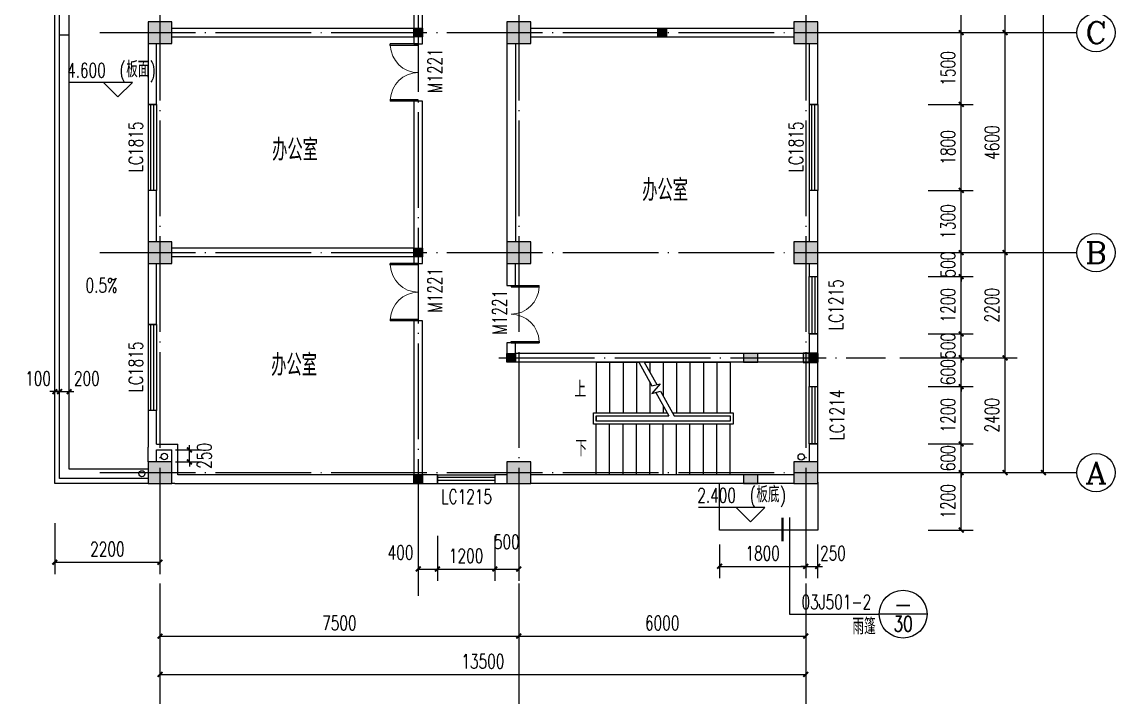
# Model space of a CAD drawing. Header units: millimetres. Extents: x 172649 to 472543, y 238332 to 449264.
# Drawn here: x 245625 to 268482, y 293579 to 307698 of the extents above; entities that cross this region are included whole.
import ezdxf
from ezdxf.enums import TextEntityAlignment as Align

# ---------------------------------------------------------------- set-up
doc = ezdxf.new("R2010")
doc.units = ezdxf.units.MM
doc.header["$LTSCALE"] = 1000
doc.linetypes.add('CENTER', pattern=[2, 1.25, -0.25, 0.25, -0.25])
doc.linetypes.add('DOTE', pattern=[2.42, 2, -0.2, 0.02, -0.2])
for name, color, linetype in [('01', 7, 'Continuous'), ('AXIS', 3, 'Continuous'), ('AXIS_TEXT', 7, 'Continuous'), ('COLUMN', 7, 'Continuous'), ('DIM_ELEV', 3, 'Continuous'), ('DIM_IDEN', 3, 'Continuous'), ('DIM_SYMB', 3, 'Continuous'), ('DOTE', 1, 'CENTER'), ('PUB_DIM', 3, 'Continuous'), ('PUB_HATCH', 8, 'Continuous'), ('PUB_TEXT', 7, 'Continuous'), ('STAIR', 2, 'Continuous'), ('WALL', 255, 'Continuous'), ('WINDOW', 2, 'Continuous'), ('WINDOW_TEXT', 7, 'Continuous'), ('填充', 8, 'Continuous'), ('柱边线', 6, 'Continuous')]:
    doc.layers.add(name, color=color, linetype=linetype)
doc.styles.add('_TCH_AXIS', font='COMPLEX', dxfattribs={"bigfont": 'GBCBIG'})
doc.styles.add('_TCH_DIM', font='SIMPLEX', dxfattribs={"bigfont": 'GBCBIG'})
doc.styles.add('_TCH_DIM_T3', font='SIMPLEX', dxfattribs={"width": 0.705882, "bigfont": 'GBCBIG'})
doc.styles.add('_TCH_LABEL', font='COMPLEX', dxfattribs={"bigfont": 'GBCBIG'})
doc.styles.add('_TCH_WINDOW', font='SIMPLEX', dxfattribs={"height": 3.5, "bigfont": 'GBCBIG'})
doc.styles.add('HZ', font='geditxt.shx', dxfattribs={"width": 0.75, "bigfont": 'hzfs_1.shx'})
doc.dimstyles.new('_TCH_ARCH&&100', dxfattribs={"dimtxt": 297.5, "dimasz": 100, "dimexe": 250, "dimexo": 300, "dimgap": 126.25, "dimtad": 1, "dimdec": 0, "dimzin": 0, "dimdsep": 46, "dimtxsty": '_TCH_DIM_T3', "dimblk": 'ARCHTICK', "dimcen": 0.09, "dimclrt": 7, "dimazin": 2, "dimtfac": 1, "dimtdec": 0, "dimtix": 1, "dimtmove": 2, "dimatfit": 3, "dimfxl": 1, "dimtolj": 1, "dimtzin": 0, "dimarcsym": 0})

# ---------------------------------------------------------------- blocks, each defined once
blk = doc.blocks.new('_ArchTick')
at = {"color": 0, "linetype": 'ByBlock', "const_width": 0.4}
blk.add_lwpolyline([(-0.5, -0.5), (0.5, 0.5)], dxfattribs=at)
blk = doc.blocks.new('*D74')
at = {"layer": 'DEFPOINTS', "color": 0}
for p in [(246613, 299967), (246413, 299660), (246613, 299660)]:
    blk.add_point(p, dxfattribs=at)
at = {"layer": 'PUB_DIM', "color": 0, "lineweight": -2}
for p, q in [((246413, 299960), (246413, 300217)), ((246613, 299960), (246613, 300217)), ((246413, 299967), (246313, 299967)), ((246413, 299967), (246613, 299967)), ((246613, 299967), (246713, 299967))]:
    blk.add_line(p, q, dxfattribs=at)
at = {"layer": 'PUB_DIM', "color": 0, "lineweight": -2, "xscale": 100, "yscale": 100, "zscale": 100}
blk.add_blockref('_ArchTick', (246413, 299967), dxfattribs=at)
at = {"layer": 'PUB_DIM', "color": 0, "lineweight": -2, "xscale": 100, "yscale": 100, "zscale": 100, "rotation": 180}
blk.add_blockref('_ArchTick', (246613, 299967), dxfattribs=at)
at = {"layer": 'PUB_DIM', "color": 7, "insert": (246983, 300242), "char_height": 297.5, "attachment_point": 5, "style": '_TCH_DIM_T3'}
blk.add_mtext('\\A1;200', dxfattribs=at)
blk = doc.blocks.new('*D75')
at = {"layer": 'DEFPOINTS', "color": 0}
for p in [(246413, 299967), (246313, 299660), (246413, 299660)]:
    blk.add_point(p, dxfattribs=at)
at = {"layer": 'PUB_DIM', "color": 0, "lineweight": -2}
for p, q in [((246313, 299960), (246313, 300217)), ((246413, 299960), (246413, 300217)), ((246313, 299967), (246213, 299967)), ((246313, 299967), (246413, 299967)), ((246413, 299967), (246513, 299967))]:
    blk.add_line(p, q, dxfattribs=at)
at = {"layer": 'PUB_DIM', "color": 0, "lineweight": -2, "xscale": 100, "yscale": 100, "zscale": 100}
blk.add_blockref('_ArchTick', (246313, 299967), dxfattribs=at)
at = {"layer": 'PUB_DIM', "color": 0, "lineweight": -2, "xscale": 100, "yscale": 100, "zscale": 100, "rotation": 180}
blk.add_blockref('_ArchTick', (246413, 299967), dxfattribs=at)
at = {"layer": 'PUB_DIM', "color": 7, "insert": (245963, 300242), "char_height": 297.5, "attachment_point": 5, "style": '_TCH_DIM_T3'}
blk.add_mtext('\\A1;100', dxfattribs=at)
blk = doc.blocks.new('*D103')
at = {"layer": 'DEFPOINTS', "color": 0}
for p in [(248537, 298747), (249129, 298747), (248537, 298498)]:
    blk.add_point(p, dxfattribs=at)
at = {"layer": 'PUB_DIM', "color": 0, "lineweight": -2}
for p, q in [((248837, 298747), (249379, 298747)), ((249129, 298747), (249129, 298847)), ((249129, 298498), (249129, 298747)), ((248837, 298498), (249379, 298498)), ((249129, 298498), (249129, 298398))]:
    blk.add_line(p, q, dxfattribs=at)
at = {"layer": 'PUB_DIM', "color": 0, "lineweight": -2, "xscale": 100, "yscale": 100, "zscale": 100}
for p, rotation in [((249129, 298747), 270), ((249129, 298498), 90)]:
    blk.add_blockref('_ArchTick', p, dxfattribs=dict(at, rotation=rotation))
at = {"layer": 'PUB_DIM', "color": 7, "insert": (249441, 298623), "char_height": 297.5, "attachment_point": 5, "rotation": 90, "style": '_TCH_DIM_T3'}
blk.add_mtext('\\A1;250', dxfattribs=at)
blk = doc.blocks.new('*D326')
at = {"layer": 'DEFPOINTS', "color": 0}
for p in [(246313, 297514), (248513, 297514), (248513, 296399)]:
    blk.add_point(p, dxfattribs=at)
at = {"layer": 'PUB_DIM', "color": 0, "lineweight": -2}
for p, q in [((246313, 297214), (246313, 296149)), ((248513, 297214), (248513, 296149)), ((246313, 296399), (248513, 296399))]:
    blk.add_line(p, q, dxfattribs=at)
at = {"layer": 'PUB_DIM', "color": 0, "lineweight": -2, "xscale": 100, "yscale": 100, "zscale": 100, "rotation": 180}
blk.add_blockref('_ArchTick', (246313, 296399), dxfattribs=at)
at = {"layer": 'PUB_DIM', "color": 0, "lineweight": -2, "xscale": 100, "yscale": 100, "zscale": 100}
blk.add_blockref('_ArchTick', (248513, 296399), dxfattribs=at)
at = {"layer": 'PUB_DIM', "color": 7, "insert": (247413, 296674), "char_height": 297.5, "attachment_point": 5, "style": '_TCH_DIM_T3'}
blk.add_mtext('\\A1;2200', dxfattribs=at)
blk = doc.blocks.new('*D463')
at = {"layer": 'DEFPOINTS', "color": 0}
for p in [(260213, 297073), (262013, 297073), (262013, 296313)]:
    blk.add_point(p, dxfattribs=at)
at = {"layer": 'PUB_DIM', "color": 0, "lineweight": -2}
for p, q in [((260213, 296773), (260213, 296063)), ((262013, 296773), (262013, 296063)), ((260213, 296313), (262013, 296313))]:
    blk.add_line(p, q, dxfattribs=at)
at = {"layer": 'PUB_DIM', "color": 0, "lineweight": -2, "xscale": 100, "yscale": 100, "zscale": 100, "rotation": 180}
blk.add_blockref('_ArchTick', (260213, 296313), dxfattribs=at)
at = {"layer": 'PUB_DIM', "color": 0, "lineweight": -2, "xscale": 100, "yscale": 100, "zscale": 100}
blk.add_blockref('_ArchTick', (262013, 296313), dxfattribs=at)
at = {"layer": 'PUB_DIM', "color": 7, "insert": (261113, 296588), "char_height": 297.5, "attachment_point": 5, "style": '_TCH_DIM_T3'}
blk.add_mtext('\\A1;1800', dxfattribs=at)
blk = doc.blocks.new('*D464')
at = {"layer": 'DEFPOINTS', "color": 0}
for p in [(262013, 297073), (262263, 297073), (262263, 296313)]:
    blk.add_point(p, dxfattribs=at)
at = {"layer": 'PUB_DIM', "color": 0, "lineweight": -2}
for p, q in [((262013, 296773), (262013, 296063)), ((262263, 296773), (262263, 296063)), ((262013, 296313), (261913, 296313)), ((262013, 296313), (262263, 296313)), ((262263, 296313), (262363, 296313))]:
    blk.add_line(p, q, dxfattribs=at)
at = {"layer": 'PUB_DIM', "color": 0, "lineweight": -2, "xscale": 100, "yscale": 100, "zscale": 100}
blk.add_blockref('_ArchTick', (262013, 296313), dxfattribs=at)
at = {"layer": 'PUB_DIM', "color": 0, "lineweight": -2, "xscale": 100, "yscale": 100, "zscale": 100, "rotation": 180}
blk.add_blockref('_ArchTick', (262263, 296313), dxfattribs=at)
at = {"layer": 'PUB_DIM', "color": 7, "insert": (262583, 296588), "char_height": 297.5, "attachment_point": 5, "style": '_TCH_DIM_T3'}
blk.add_mtext('\\A1;250', dxfattribs=at)
blk = doc.blocks.new('*D465')
at = {"layer": 'DEFPOINTS', "color": 0}
for p in [(255513, 297255), (256013, 297255), (256013, 296258)]:
    blk.add_point(p, dxfattribs=at)
at = {"layer": 'PUB_DIM', "color": 0, "lineweight": -2}
for p, q in [((255513, 296955), (255513, 296008)), ((256013, 296955), (256013, 296008)), ((255513, 296258), (256013, 296258))]:
    blk.add_line(p, q, dxfattribs=at)
at = {"layer": 'PUB_DIM', "color": 0, "lineweight": -2, "xscale": 100, "yscale": 100, "zscale": 100, "rotation": 180}
blk.add_blockref('_ArchTick', (255513, 296258), dxfattribs=at)
at = {"layer": 'PUB_DIM', "color": 0, "lineweight": -2, "xscale": 100, "yscale": 100, "zscale": 100}
blk.add_blockref('_ArchTick', (256013, 296258), dxfattribs=at)
at = {"layer": 'PUB_DIM', "color": 7, "insert": (255763, 296826), "char_height": 297.5, "attachment_point": 5, "style": '_TCH_DIM_T3'}
blk.add_mtext('\\A1;500', dxfattribs=at)
blk = doc.blocks.new('*D466')
at = {"layer": 'DEFPOINTS', "color": 0}
for p in [(254313, 297255), (255513, 297255), (255513, 296258)]:
    blk.add_point(p, dxfattribs=at)
at = {"layer": 'PUB_DIM', "color": 0, "lineweight": -2}
for p, q in [((254313, 296955), (254313, 296008)), ((255513, 296955), (255513, 296008)), ((254313, 296258), (255513, 296258))]:
    blk.add_line(p, q, dxfattribs=at)
at = {"layer": 'PUB_DIM', "color": 0, "lineweight": -2, "xscale": 100, "yscale": 100, "zscale": 100, "rotation": 180}
blk.add_blockref('_ArchTick', (254313, 296258), dxfattribs=at)
at = {"layer": 'PUB_DIM', "color": 0, "lineweight": -2, "xscale": 100, "yscale": 100, "zscale": 100}
blk.add_blockref('_ArchTick', (255513, 296258), dxfattribs=at)
at = {"layer": 'PUB_DIM', "color": 7, "insert": (254913, 296533), "char_height": 297.5, "attachment_point": 5, "style": '_TCH_DIM_T3'}
blk.add_mtext('\\A1;1200', dxfattribs=at)
blk = doc.blocks.new('*D467')
at = {"layer": 'DEFPOINTS', "color": 0}
for p in [(253913, 297255), (254313, 297255), (254313, 296258)]:
    blk.add_point(p, dxfattribs=at)
at = {"layer": 'PUB_DIM', "color": 0, "lineweight": -2}
for p, q in [((253913, 296955), (253913, 296008)), ((254313, 296955), (254313, 296008)), ((253913, 296258), (254313, 296258))]:
    blk.add_line(p, q, dxfattribs=at)
at = {"layer": 'PUB_DIM', "color": 0, "lineweight": -2, "xscale": 100, "yscale": 100, "zscale": 100, "rotation": 180}
blk.add_blockref('_ArchTick', (253913, 296258), dxfattribs=at)
at = {"layer": 'PUB_DIM', "color": 0, "lineweight": -2, "xscale": 100, "yscale": 100, "zscale": 100}
blk.add_blockref('_ArchTick', (254313, 296258), dxfattribs=at)
at = {"layer": 'PUB_DIM', "color": 7, "insert": (253543, 296603), "char_height": 297.5, "attachment_point": 5, "style": '_TCH_DIM_T3'}
blk.add_mtext('\\A1;400', dxfattribs=at)
blk = doc.blocks.new('*D484')
at = {"layer": 'DEFPOINTS', "color": 0}
for p in [(264270, 308973), (265264, 308973), (264270, 307473)]:
    blk.add_point(p, dxfattribs=at)
at = {"layer": 'PUB_DIM', "color": 0, "lineweight": -2}
for p, q in [((264570, 308973), (265514, 308973)), ((265264, 307473), (265264, 308973)), ((264570, 307473), (265514, 307473))]:
    blk.add_line(p, q, dxfattribs=at)
at = {"layer": 'PUB_DIM', "color": 0, "lineweight": -2, "xscale": 100, "yscale": 100, "zscale": 100}
for p, rotation in [((265264, 308973), 90), ((265264, 307473), 270)]:
    blk.add_blockref('_ArchTick', p, dxfattribs=dict(at, rotation=rotation))
at = {"layer": 'PUB_DIM', "color": 7, "insert": (264989, 308223), "char_height": 297.5, "attachment_point": 5, "rotation": 90, "style": '_TCH_DIM_T3'}
blk.add_mtext('\\A1;1500', dxfattribs=at)
blk = doc.blocks.new('*D485')
at = {"layer": 'DEFPOINTS', "color": 0}
for p in [(264270, 307473), (265264, 307473), (264270, 305973)]:
    blk.add_point(p, dxfattribs=at)
at = {"layer": 'PUB_DIM', "color": 0, "lineweight": -2}
for p, q in [((264570, 307473), (265514, 307473)), ((265264, 305973), (265264, 307473)), ((264570, 305973), (265514, 305973))]:
    blk.add_line(p, q, dxfattribs=at)
at = {"layer": 'PUB_DIM', "color": 0, "lineweight": -2, "xscale": 100, "yscale": 100, "zscale": 100}
for p, rotation in [((265264, 307473), 90), ((265264, 305973), 270)]:
    blk.add_blockref('_ArchTick', p, dxfattribs=dict(at, rotation=rotation))
at = {"layer": 'PUB_DIM', "color": 7, "insert": (264989, 306723), "char_height": 297.5, "attachment_point": 5, "rotation": 90, "style": '_TCH_DIM_T3'}
blk.add_mtext('\\A1;1500', dxfattribs=at)
blk = doc.blocks.new('*D486')
at = {"layer": 'DEFPOINTS', "color": 0}
for p in [(264270, 305973), (265264, 305973), (264270, 304173)]:
    blk.add_point(p, dxfattribs=at)
at = {"layer": 'PUB_DIM', "color": 0, "lineweight": -2}
for p, q in [((264570, 305973), (265514, 305973)), ((265264, 304173), (265264, 305973)), ((264570, 304173), (265514, 304173))]:
    blk.add_line(p, q, dxfattribs=at)
at = {"layer": 'PUB_DIM', "color": 0, "lineweight": -2, "xscale": 100, "yscale": 100, "zscale": 100}
for p, rotation in [((265264, 305973), 90), ((265264, 304173), 270)]:
    blk.add_blockref('_ArchTick', p, dxfattribs=dict(at, rotation=rotation))
at = {"layer": 'PUB_DIM', "color": 7, "insert": (264989, 305073), "char_height": 297.5, "attachment_point": 5, "rotation": 90, "style": '_TCH_DIM_T3'}
blk.add_mtext('\\A1;1800', dxfattribs=at)
blk = doc.blocks.new('*D487')
at = {"layer": 'DEFPOINTS', "color": 0}
for p in [(264270, 304173), (265264, 304173), (264270, 302873)]:
    blk.add_point(p, dxfattribs=at)
at = {"layer": 'PUB_DIM', "color": 0, "lineweight": -2}
for p, q in [((264570, 304173), (265514, 304173)), ((265264, 302873), (265264, 304173)), ((264570, 302873), (265514, 302873))]:
    blk.add_line(p, q, dxfattribs=at)
at = {"layer": 'PUB_DIM', "color": 0, "lineweight": -2, "xscale": 100, "yscale": 100, "zscale": 100}
for p, rotation in [((265264, 304173), 90), ((265264, 302873), 270)]:
    blk.add_blockref('_ArchTick', p, dxfattribs=dict(at, rotation=rotation))
at = {"layer": 'PUB_DIM', "color": 7, "insert": (264989, 303523), "char_height": 297.5, "attachment_point": 5, "rotation": 90, "style": '_TCH_DIM_T3'}
blk.add_mtext('\\A1;1300', dxfattribs=at)
blk = doc.blocks.new('*D488')
at = {"layer": 'DEFPOINTS', "color": 0}
for p in [(264270, 302873), (265264, 302873), (264270, 302372)]:
    blk.add_point(p, dxfattribs=at)
at = {"layer": 'PUB_DIM', "color": 0, "lineweight": -2}
for p, q in [((264570, 302873), (265514, 302873)), ((265264, 302873), (265264, 302973)), ((265264, 302372), (265264, 302873)), ((264570, 302372), (265514, 302372)), ((265264, 302372), (265264, 302272))]:
    blk.add_line(p, q, dxfattribs=at)
at = {"layer": 'PUB_DIM', "color": 0, "lineweight": -2, "xscale": 100, "yscale": 100, "zscale": 100}
for p, rotation in [((265264, 302873), 270), ((265264, 302372), 90)]:
    blk.add_blockref('_ArchTick', p, dxfattribs=dict(at, rotation=rotation))
at = {"layer": 'PUB_DIM', "color": 7, "insert": (264989, 302623), "char_height": 297.5, "attachment_point": 5, "rotation": 90, "style": '_TCH_DIM_T3'}
blk.add_mtext('\\A1;500', dxfattribs=at)
blk = doc.blocks.new('*D489')
at = {"layer": 'DEFPOINTS', "color": 0}
for p in [(264270, 302372), (265264, 302372), (264270, 301172)]:
    blk.add_point(p, dxfattribs=at)
at = {"layer": 'PUB_DIM', "color": 0, "lineweight": -2}
for p, q in [((264570, 302372), (265514, 302372)), ((265264, 301172), (265264, 302372)), ((264570, 301172), (265514, 301172))]:
    blk.add_line(p, q, dxfattribs=at)
at = {"layer": 'PUB_DIM', "color": 0, "lineweight": -2, "xscale": 100, "yscale": 100, "zscale": 100}
for p, rotation in [((265264, 302372), 90), ((265264, 301172), 270)]:
    blk.add_blockref('_ArchTick', p, dxfattribs=dict(at, rotation=rotation))
at = {"layer": 'PUB_DIM', "color": 7, "insert": (264989, 301772), "char_height": 297.5, "attachment_point": 5, "rotation": 90, "style": '_TCH_DIM_T3'}
blk.add_mtext('\\A1;1200', dxfattribs=at)
blk = doc.blocks.new('*D490')
at = {"layer": 'DEFPOINTS', "color": 0}
for p in [(264270, 301172), (265264, 301172), (264270, 300673)]:
    blk.add_point(p, dxfattribs=at)
at = {"layer": 'PUB_DIM', "color": 0, "lineweight": -2}
for p, q in [((265264, 301172), (265264, 301272)), ((264570, 301172), (265514, 301172)), ((265264, 300673), (265264, 301172)), ((264570, 300673), (265514, 300673)), ((265264, 300673), (265264, 300573))]:
    blk.add_line(p, q, dxfattribs=at)
at = {"layer": 'PUB_DIM', "color": 0, "lineweight": -2, "xscale": 100, "yscale": 100, "zscale": 100}
for p, rotation in [((265264, 301172), 270), ((265264, 300673), 90)]:
    blk.add_blockref('_ArchTick', p, dxfattribs=dict(at, rotation=rotation))
at = {"layer": 'PUB_DIM', "color": 7, "insert": (264989, 300923), "char_height": 297.5, "attachment_point": 5, "rotation": 90, "style": '_TCH_DIM_T3'}
blk.add_mtext('\\A1;500', dxfattribs=at)
blk = doc.blocks.new('*D491')
at = {"layer": 'DEFPOINTS', "color": 0}
for p in [(264270, 300673), (265264, 300673), (264270, 300072)]:
    blk.add_point(p, dxfattribs=at)
at = {"layer": 'PUB_DIM', "color": 0, "lineweight": -2}
for p, q in [((264570, 300673), (265514, 300673)), ((265264, 300673), (265264, 300773)), ((265264, 300072), (265264, 300673)), ((264570, 300072), (265514, 300072)), ((265264, 300072), (265264, 299972))]:
    blk.add_line(p, q, dxfattribs=at)
at = {"layer": 'PUB_DIM', "color": 0, "lineweight": -2, "xscale": 100, "yscale": 100, "zscale": 100}
for p, rotation in [((265264, 300673), 270), ((265264, 300072), 90)]:
    blk.add_blockref('_ArchTick', p, dxfattribs=dict(at, rotation=rotation))
at = {"layer": 'PUB_DIM', "color": 7, "insert": (264989, 300373), "char_height": 297.5, "attachment_point": 5, "rotation": 90, "style": '_TCH_DIM_T3'}
blk.add_mtext('\\A1;600', dxfattribs=at)
blk = doc.blocks.new('*D492')
at = {"layer": 'DEFPOINTS', "color": 0}
for p in [(264270, 300072), (265264, 300072), (264270, 298872)]:
    blk.add_point(p, dxfattribs=at)
at = {"layer": 'PUB_DIM', "color": 0, "lineweight": -2}
for p, q in [((264570, 300072), (265514, 300072)), ((265264, 298872), (265264, 300072)), ((264570, 298872), (265514, 298872))]:
    blk.add_line(p, q, dxfattribs=at)
at = {"layer": 'PUB_DIM', "color": 0, "lineweight": -2, "xscale": 100, "yscale": 100, "zscale": 100}
for p, rotation in [((265264, 300072), 90), ((265264, 298872), 270)]:
    blk.add_blockref('_ArchTick', p, dxfattribs=dict(at, rotation=rotation))
at = {"layer": 'PUB_DIM', "color": 7, "insert": (264989, 299472), "char_height": 297.5, "attachment_point": 5, "rotation": 90, "style": '_TCH_DIM_T3'}
blk.add_mtext('\\A1;1200', dxfattribs=at)
blk = doc.blocks.new('*D493')
at = {"layer": 'DEFPOINTS', "color": 0}
for p in [(264270, 298872), (265264, 298872), (264270, 298273)]:
    blk.add_point(p, dxfattribs=at)
at = {"layer": 'PUB_DIM', "color": 0, "lineweight": -2}
for p, q in [((265264, 298872), (265264, 298972)), ((264570, 298872), (265514, 298872)), ((265264, 298273), (265264, 298872)), ((264570, 298273), (265514, 298273)), ((265264, 298273), (265264, 298173))]:
    blk.add_line(p, q, dxfattribs=at)
at = {"layer": 'PUB_DIM', "color": 0, "lineweight": -2, "xscale": 100, "yscale": 100, "zscale": 100}
for p, rotation in [((265264, 298872), 270), ((265264, 298273), 90)]:
    blk.add_blockref('_ArchTick', p, dxfattribs=dict(at, rotation=rotation))
at = {"layer": 'PUB_DIM', "color": 7, "insert": (264989, 298573), "char_height": 297.5, "attachment_point": 5, "rotation": 90, "style": '_TCH_DIM_T3'}
blk.add_mtext('\\A1;600', dxfattribs=at)
blk = doc.blocks.new('*D494')
at = {"layer": 'DEFPOINTS', "color": 0}
for p in [(264270, 298273), (265264, 298273), (264270, 297073)]:
    blk.add_point(p, dxfattribs=at)
at = {"layer": 'PUB_DIM', "color": 0, "lineweight": -2}
for p, q in [((264570, 298273), (265514, 298273)), ((265264, 297073), (265264, 298273)), ((264570, 297073), (265514, 297073))]:
    blk.add_line(p, q, dxfattribs=at)
at = {"layer": 'PUB_DIM', "color": 0, "lineweight": -2, "xscale": 100, "yscale": 100, "zscale": 100}
for p, rotation in [((265264, 298273), 90), ((265264, 297073), 270)]:
    blk.add_blockref('_ArchTick', p, dxfattribs=dict(at, rotation=rotation))
at = {"layer": 'PUB_DIM', "color": 7, "insert": (264989, 297673), "char_height": 297.5, "attachment_point": 5, "rotation": 90, "style": '_TCH_DIM_T3'}
blk.add_mtext('\\A1;1200', dxfattribs=at)
blk = doc.blocks.new('*D505')
at = {"layer": 'AXIS', "color": 0, "lineweight": -2}
for p, q in [((263982, 312073), (266432, 312073)), ((266182, 307473), (266182, 312073)), ((263982, 307473), (266432, 307473))]:
    blk.add_line(p, q, dxfattribs=at)
at = {"layer": 'DEFPOINTS', "color": 0}
for p in [(263682, 312073), (266182, 312073), (263682, 307473)]:
    blk.add_point(p, dxfattribs=at)
at = {"layer": 'AXIS', "color": 0, "lineweight": -2, "xscale": 100, "yscale": 100, "zscale": 100}
for p, rotation in [((266182, 312073), 90), ((266182, 307473), 270)]:
    blk.add_blockref('_ArchTick', p, dxfattribs=dict(at, rotation=rotation))
at = {"layer": 'AXIS', "color": 7, "insert": (265907, 309773), "char_height": 297.5, "attachment_point": 5, "rotation": 90, "style": '_TCH_DIM_T3'}
blk.add_mtext('\\A1;4600', dxfattribs=at)
blk = doc.blocks.new('*D506')
at = {"layer": 'AXIS', "color": 0, "lineweight": -2}
for p, q in [((263982, 307473), (266432, 307473)), ((266182, 302873), (266182, 307473)), ((263982, 302873), (266432, 302873))]:
    blk.add_line(p, q, dxfattribs=at)
at = {"layer": 'DEFPOINTS', "color": 0}
for p in [(263682, 307473), (266182, 307473), (263682, 302873)]:
    blk.add_point(p, dxfattribs=at)
at = {"layer": 'AXIS', "color": 0, "lineweight": -2, "xscale": 100, "yscale": 100, "zscale": 100}
for p, rotation in [((266182, 307473), 90), ((266182, 302873), 270)]:
    blk.add_blockref('_ArchTick', p, dxfattribs=dict(at, rotation=rotation))
at = {"layer": 'AXIS', "color": 7, "insert": (265907, 305173), "char_height": 297.5, "attachment_point": 5, "rotation": 90, "style": '_TCH_DIM_T3'}
blk.add_mtext('\\A1;4600', dxfattribs=at)
blk = doc.blocks.new('*D507')
at = {"layer": 'AXIS', "color": 0, "lineweight": -2}
for p, q in [((263982, 302873), (266432, 302873)), ((266182, 300673), (266182, 302873)), ((263982, 300673), (266432, 300673))]:
    blk.add_line(p, q, dxfattribs=at)
at = {"layer": 'DEFPOINTS', "color": 0}
for p in [(263682, 302873), (266182, 302873), (263682, 300673)]:
    blk.add_point(p, dxfattribs=at)
at = {"layer": 'AXIS', "color": 0, "lineweight": -2, "xscale": 100, "yscale": 100, "zscale": 100}
for p, rotation in [((266182, 302873), 90), ((266182, 300673), 270)]:
    blk.add_blockref('_ArchTick', p, dxfattribs=dict(at, rotation=rotation))
at = {"layer": 'AXIS', "color": 7, "insert": (265907, 301773), "char_height": 297.5, "attachment_point": 5, "rotation": 90, "style": '_TCH_DIM_T3'}
blk.add_mtext('\\A1;2200', dxfattribs=at)
blk = doc.blocks.new('*D508')
at = {"layer": 'AXIS', "color": 0, "lineweight": -2}
for p, q in [((263982, 300673), (266432, 300673)), ((266182, 298273), (266182, 300673)), ((263982, 298273), (266432, 298273))]:
    blk.add_line(p, q, dxfattribs=at)
at = {"layer": 'DEFPOINTS', "color": 0}
for p in [(263682, 300673), (266182, 300673), (263682, 298273)]:
    blk.add_point(p, dxfattribs=at)
at = {"layer": 'AXIS', "color": 0, "lineweight": -2, "xscale": 100, "yscale": 100, "zscale": 100}
for p, rotation in [((266182, 300673), 90), ((266182, 298273), 270)]:
    blk.add_blockref('_ArchTick', p, dxfattribs=dict(at, rotation=rotation))
at = {"layer": 'AXIS', "color": 7, "insert": (265907, 299473), "char_height": 297.5, "attachment_point": 5, "rotation": 90, "style": '_TCH_DIM_T3'}
blk.add_mtext('\\A1;2400', dxfattribs=at)
blk = doc.blocks.new('*D509')
at = {"layer": 'AXIS', "color": 0, "lineweight": -2}
for p, q in [((263982, 328273), (267232, 328273)), ((266982, 298273), (266982, 328273)), ((263982, 298273), (267232, 298273))]:
    blk.add_line(p, q, dxfattribs=at)
at = {"layer": 'DEFPOINTS', "color": 0}
for p in [(263682, 328273), (266982, 328273), (263682, 298273)]:
    blk.add_point(p, dxfattribs=at)
at = {"layer": 'AXIS', "color": 0, "lineweight": -2, "xscale": 100, "yscale": 100, "zscale": 100}
for p, rotation in [((266982, 328273), 90), ((266982, 298273), 270)]:
    blk.add_blockref('_ArchTick', p, dxfattribs=dict(at, rotation=rotation))
at = {"layer": 'AXIS', "color": 7, "insert": (266707, 313273), "char_height": 297.5, "attachment_point": 5, "rotation": 90, "style": '_TCH_DIM_T3'}
blk.add_mtext('\\A1;30000', dxfattribs=at)
blk = doc.blocks.new('*D575')
at = {"layer": 'AXIS', "color": 0, "lineweight": -2}
for p, q in [((248513, 295147), (248513, 294604)), ((256013, 295147), (256013, 294604)), ((248513, 294854), (256013, 294854))]:
    blk.add_line(p, q, dxfattribs=at)
at = {"layer": 'DEFPOINTS', "color": 0}
for p in [(248513, 295447), (256013, 295447), (256013, 294854)]:
    blk.add_point(p, dxfattribs=at)
at = {"layer": 'AXIS', "color": 0, "lineweight": -2, "xscale": 100, "yscale": 100, "zscale": 100, "rotation": 180}
blk.add_blockref('_ArchTick', (248513, 294854), dxfattribs=at)
at = {"layer": 'AXIS', "color": 0, "lineweight": -2, "xscale": 100, "yscale": 100, "zscale": 100}
blk.add_blockref('_ArchTick', (256013, 294854), dxfattribs=at)
at = {"layer": 'AXIS', "color": 7, "insert": (252263, 295129), "char_height": 297.5, "attachment_point": 5, "style": '_TCH_DIM_T3'}
blk.add_mtext('\\A1;7500', dxfattribs=at)
blk = doc.blocks.new('*D576')
at = {"layer": 'AXIS', "color": 0, "lineweight": -2}
for p, q in [((256013, 295147), (256013, 294604)), ((262013, 295147), (262013, 294604)), ((256013, 294854), (262013, 294854))]:
    blk.add_line(p, q, dxfattribs=at)
at = {"layer": 'DEFPOINTS', "color": 0}
for p in [(256013, 295447), (262013, 295447), (262013, 294854)]:
    blk.add_point(p, dxfattribs=at)
at = {"layer": 'AXIS', "color": 0, "lineweight": -2, "xscale": 100, "yscale": 100, "zscale": 100, "rotation": 180}
blk.add_blockref('_ArchTick', (256013, 294854), dxfattribs=at)
at = {"layer": 'AXIS', "color": 0, "lineweight": -2, "xscale": 100, "yscale": 100, "zscale": 100}
blk.add_blockref('_ArchTick', (262013, 294854), dxfattribs=at)
at = {"layer": 'AXIS', "color": 7, "insert": (259013, 295129), "char_height": 297.5, "attachment_point": 5, "style": '_TCH_DIM_T3'}
blk.add_mtext('\\A1;6000', dxfattribs=at)
blk = doc.blocks.new('*D577')
at = {"layer": 'AXIS', "color": 0, "lineweight": -2}
for p, q in [((248513, 295147), (248513, 293804)), ((262013, 295147), (262013, 293804)), ((248513, 294054), (262013, 294054))]:
    blk.add_line(p, q, dxfattribs=at)
at = {"layer": 'DEFPOINTS', "color": 0}
for p in [(248513, 295447), (262013, 295447), (262013, 294054)]:
    blk.add_point(p, dxfattribs=at)
at = {"layer": 'AXIS', "color": 0, "lineweight": -2, "xscale": 100, "yscale": 100, "zscale": 100, "rotation": 180}
blk.add_blockref('_ArchTick', (248513, 294054), dxfattribs=at)
at = {"layer": 'AXIS', "color": 0, "lineweight": -2, "xscale": 100, "yscale": 100, "zscale": 100}
blk.add_blockref('_ArchTick', (262013, 294054), dxfattribs=at)
at = {"layer": 'AXIS', "color": 7, "insert": (255263, 294329), "char_height": 297.5, "attachment_point": 5, "style": '_TCH_DIM_T3'}
blk.add_mtext('\\A1;13500', dxfattribs=at)
blk = doc.blocks.new('$TCHSYS$WIN2D')
for p, q in [((-0.5, 0.5), (0.5, 0.5)), ((-0.5, 0.5), (-0.5, -0.5)), ((0.5, 0.5), (0.5, -0.5)), ((0.5, 0.167), (-0.5, 0.167)), ((0.5, -0.167), (-0.5, -0.167)), ((-0.5, -0.5), (0.5, -0.5))]:
    blk.add_line(p, q)
blk = doc.blocks.new('$DorLib2D$00000002')
for p, q in [((-0.5, 0), (-0.5, 0.4875)), ((-0.475, 0.4875), (-0.5, 0.4875)), ((-0.475, 0), (-0.475, 0.4875)), ((0.475, 0), (0.475, 0.4875)), ((0.475, 0.4875), (0.5, 0.4875)), ((0.5, 0), (0.5, 0.4875)), ((-0.5, 0), (-0.475, 0)), ((0.5, 0), (0.475, 0))]:
    blk.add_line(p, q)
at = {"lineweight": 13}
for centre, start, end in [((-0.4875, 0), 0, 88.53072), ((0.4875, 0), 91.46928, 180)]:
    blk.add_arc(centre, 0.4875, start, end, dxfattribs=at)
blk = doc.blocks.new('_FZH')
blk.add_lwpolyline([(-0.5, -0.5), (0.5, -0.5), (0.5, 0.5), (-0.5, 0.5)], close=True)
at = {"layer": 'PUB_HATCH'}
blk.add_solid([(-0.5, -0.5), (0.5, -0.5), (-0.5, 0.5), (0.5, 0.5)], dxfattribs=at)

msp = doc.modelspace()

# ---------------------------------------------------------------- hatches: boundary and pattern name
at = {"layer": 'COLUMN'}
h = msp.add_hatch(color=256, dxfattribs=at)
h.paths.add_polyline_path([(254003.3, 307382.7), (254003.3, 307472.7), (253823.3, 307472.7), (253823.3, 307382.7)])
h.paths.add_polyline_path([(254003.3, 307472.7), (254003.3, 307562.7), (253823.3, 307562.7), (253823.3, 307472.7)])
h = msp.add_hatch(color=256, dxfattribs=at)
h.paths.add_polyline_path([(259103.3, 307382.7), (259103.3, 307472.7), (258923.3, 307472.7), (258923.3, 307382.7)])
h.paths.add_polyline_path([(259103.3, 307472.7), (259103.3, 307562.7), (258923.3, 307562.7), (258923.3, 307472.7)])
h = msp.add_hatch(color=256, dxfattribs=at)
h.paths.add_polyline_path([(254003.3, 302782.7), (254003.3, 302872.7), (253823.3, 302872.7), (253823.3, 302782.7)])
h.paths.add_polyline_path([(254003.3, 302872.7), (254003.3, 302962.7), (253823.3, 302962.7), (253823.3, 302872.7)])
h = msp.add_hatch(color=256, dxfattribs=at)
h.paths.add_polyline_path([(255943.3, 300582.7), (255943.3, 300672.7), (255763.3, 300672.7), (255763.3, 300582.7)])
h.paths.add_polyline_path([(255943.3, 300672.7), (255943.3, 300762.7), (255763.3, 300762.7), (255763.3, 300672.7)])
h = msp.add_hatch(color=256, dxfattribs=at)
h.paths.add_polyline_path([(262263.3, 300582.7), (262263.3, 300672.7), (262083.3, 300672.7), (262083.3, 300582.7)])
h.paths.add_polyline_path([(262263.3, 300672.7), (262263.3, 300762.7), (262083.3, 300762.7), (262083.3, 300672.7)])
h = msp.add_hatch(color=256, dxfattribs=at)
h.paths.add_polyline_path([(254003.3, 298047.7), (254003.3, 298137.7), (253823.3, 298137.7), (253823.3, 298047.7)])
h.paths.add_polyline_path([(254003.3, 298137.7), (254003.3, 298227.7), (253823.3, 298227.7), (253823.3, 298137.7)])
at = {"layer": '填充'}
for points in [[(260713.3, 300582.7), (261013.3, 300582.7), (261013.3, 300762.7), (260713.3, 300762.7)], [(261963.3, 300572.7), (262263.3, 300572.7), (262263.3, 300772.7), (261963.3, 300772.7)], [(260713.3, 298047.7), (261013.3, 298047.7), (261013.3, 298227.7), (260713.3, 298227.7)]]:
    msp.add_hatch(color=256, dxfattribs=at).paths.add_polyline_path(points)

# ---------------------------------------------------------------- linework, layer by layer
for centre in [(248603.8, 298609.3), (261919.2, 298600.8)]:
    msp.add_circle(centre, 67.2)
at = {"layer": '01'}
for p, q in [((246313.3, 298047.7), (246313.3, 316797.7)), ((246413.3, 298147.7), (246413.3, 316697.7)), ((246613.3, 298347.7), (246613.3, 316497.7)), ((248263.3, 298347.7), (246613.3, 298347.7)), ((248263.3, 298147.7), (246413.3, 298147.7)), ((262263.3, 298072.7), (262263.3, 297072.7)), ((248263.3, 298047.7), (246313.3, 298047.7)), ((260213.3, 297072.7), (260213.3, 298047.7)), ((262263.3, 297072.7), (260213.3, 297072.7))]:
    msp.add_line(p, q, dxfattribs=at)
at = {"layer": 'AXIS'}
for p, q in [((263682.2, 307472.7), (267682.2, 307472.7)), ((263682.2, 302872.7), (267682.2, 302872.7)), ((263682.2, 298272.7), (267682.2, 298272.7)), ((248513.3, 295696.2), (248513.3, 293354)), ((256013.3, 295696.2), (256013.3, 293354)), ((262013.3, 295447), (262013.3, 293354))]:
    msp.add_line(p, q, dxfattribs=at)
for centre in [(268082.2, 307472.7), (268082.2, 302872.7), (268082.2, 298272.7)]:
    msp.add_circle(centre, 400, dxfattribs=at)
at = {"layer": 'COLUMN'}
for points in [[(253823.3, 307562.7), (254003.3, 307562.7), (254003.3, 307382.7), (253823.3, 307382.7), (253823.3, 307562.7)], [(258923.3, 307562.7), (259103.3, 307562.7), (259103.3, 307382.7), (258923.3, 307382.7), (258923.3, 307562.7)], [(253823.3, 302962.7), (254003.3, 302962.7), (254003.3, 302782.7), (253823.3, 302782.7), (253823.3, 302962.7)], [(255763.3, 300762.7), (255943.3, 300762.7), (255943.3, 300582.7), (255763.3, 300582.7), (255763.3, 300762.7)], [(262083.3, 300762.7), (262263.3, 300762.7), (262263.3, 300582.7), (262083.3, 300582.7), (262083.3, 300762.7)], [(253823.3, 298227.7), (254003.3, 298227.7), (254003.3, 298047.7), (253823.3, 298047.7), (253823.3, 298227.7)]]:
    msp.add_lwpolyline(points, dxfattribs=at)
at = {"layer": 'DIM_ELEV'}
for p, q in [((247935, 306432.2), (246600.4, 306432.2)), ((247635, 306132.2), (247335, 306432.2)), ((247635, 306132.2), (247935, 306432.2)), ((261159.3, 297544.3), (259774.8, 297544.3)), ((260859.3, 297244.3), (260559.3, 297544.3)), ((260859.3, 297244.3), (261159.3, 297544.3))]:
    msp.add_line(p, q, dxfattribs=at)
at = {"layer": 'DIM_IDEN'}
for p, q in [((261675.6, 297334.3), (261675.6, 295315.2)), ((261675.6, 295315.2), (263549.9, 295315.2)), ((264549.9, 295315.2), (263549.9, 295315.2))]:
    msp.add_line(p, q, dxfattribs=at)
at = {"layer": 'DIM_IDEN', "const_width": 50}
msp.add_lwpolyline([(261525.6, 297334.3), (261525.6, 296834.3)], dxfattribs=at)
at = {"layer": 'DIM_IDEN'}
msp.add_circle((264049.9, 295315.2), 500, dxfattribs=at)
at = {"layer": 'DIM_SYMB'}
for points in [[(246496, 303829.6, 0, 0, 0), (246496, 303220.7, 80, 0, 0), (246496, 302920.7, 0, 0, 0)], [(247709.1, 301935.9, 0, 0, 0), (247185.9, 301935.9, 80, 0, 0), (246885.9, 301935.9, 0, 0, 0)], [(257493.3, 300022.7, 0, 0, 0), (258453.3, 300022.7, 80, 0, 0), (258753.3, 300022.7, 0, 0, 0)], [(257493.3, 298787.7, 0, 0, 0), (261033.3, 298787.7, 0, 0, 0), (261033.3, 300022.7, 0, 0, 0), (259333.3, 300022.7, 80, 0, 0), (259033.3, 300022.7, 0, 0, 0)], [(246996.3, 298247.7, 0, 0, 0), (247219.6, 298247.7, 80, 0, 0), (247519.6, 298247.7, 0, 0, 0)]]:
    msp.add_lwpolyline(points, format="xyseb", dxfattribs=at)
at = {"layer": 'DOTE', "linetype": 'DOTE'}
for p, q in [((248513.3, 329833.7), (248513.3, 295696.2)), ((256013.3, 329833.7), (256013.3, 295696.2)), ((262013.3, 329833.7), (262013.3, 295447)), ((253913.3, 325172.7), (253913.3, 295696.2)), ((247252.6, 307472.7), (263682.2, 307472.7)), ((247252.6, 302872.7), (263682.2, 302872.7)), ((255599.3, 300672.7), (263682.2, 300672.7)), ((247252.6, 298272.7), (263682.2, 298272.7))]:
    msp.add_line(p, q, dxfattribs=at)
at = {"layer": 'STAIR'}
for p, q in [((257633.3, 300582.7), (258524.1, 300582.7)), ((257633.3, 300582.7), (257633.3, 299522.7)), ((257913.3, 300582.7), (257913.3, 299522.7)), ((258193.3, 300582.7), (258193.3, 299522.7)), ((258473.3, 300582.7), (258473.3, 299522.7)), ((258524.1, 300582.7), (258799.3, 300088.6)), ((258638.5, 300582.7), (260433.3, 300582.7)), ((258638.5, 300582.7), (258899.7, 300113.8)), ((258753.3, 300582.7), (258753.3, 300376.8)), ((259033.3, 300582.7), (259033.3, 299874.2)), ((259313.3, 300582.7), (259313.3, 299522.7)), ((259593.3, 300582.7), (259593.3, 299522.7)), ((259873.3, 300582.7), (259873.3, 299522.7)), ((260153.3, 300582.7), (260153.3, 299522.7)), ((260433.3, 300582.7), (260433.3, 299522.7)), ((258753.3, 300171.3), (258753.3, 299522.7)), ((258972.4, 300132.1), (258796.4, 299928.7)), ((258799.3, 300088.6), (258972.4, 300132.1)), ((258796.4, 299928.7), (258977.5, 299974.3)), ((258877.1, 299949), (259148, 299462.7)), ((258977.5, 299974.3), (259262.5, 299462.7)), ((259033.3, 299668.7), (259033.3, 299522.7)), ((257573.3, 299287.7), (257573.3, 299522.7)), ((257573.3, 299522.7), (259114.6, 299522.7)), ((257633.3, 299462.7), (259148, 299462.7)), ((257633.3, 299347.7), (257633.3, 299462.7)), ((257633.3, 299462.7), (259148, 299462.7)), ((257633.3, 299462.7), (257633.3, 299347.7)), ((259229, 299522.7), (260493.3, 299522.7)), ((259262.5, 299462.7), (260433.3, 299462.7)), ((259262.5, 299462.7), (260433.3, 299462.7)), ((260433.3, 299462.7), (260433.3, 299347.7)), ((260493.3, 299522.7), (260493.3, 299287.7)), ((260493.3, 299287.7), (257573.3, 299287.7)), ((260433.3, 299347.7), (257633.3, 299347.7)), ((260433.3, 299347.7), (257633.3, 299347.7)), ((257633.3, 298227.7), (257633.3, 299287.7)), ((257913.3, 298227.7), (257913.3, 299287.7)), ((258193.3, 298227.7), (258193.3, 299287.7)), ((258473.3, 298227.7), (258473.3, 299287.7)), ((258753.3, 298227.7), (258753.3, 299287.7)), ((259033.3, 298227.7), (259033.3, 299287.7)), ((259313.3, 298227.7), (259313.3, 299287.7)), ((259593.3, 298227.7), (259593.3, 299287.7)), ((259873.3, 298227.7), (259873.3, 299287.7)), ((260153.3, 298227.7), (260153.3, 299287.7)), ((260433.3, 298227.7), (260433.3, 299287.7)), ((260433.3, 298227.7), (257633.3, 298227.7))]:
    msp.add_line(p, q, dxfattribs=at)
at = {"layer": 'STAIR', "ltscale": 50}
msp.add_circle((248134.3, 298250), 63.3, dxfattribs=at)
at = {"layer": 'WALL'}
for p, q in [((253823.3, 310637.5), (253823.3, 307562.7)), ((254003.3, 307472.7), (254003.3, 310637.5)), ((248763.3, 307562.7), (253823.3, 307562.7)), ((254003.3, 307236.2), (254003.3, 307472.7)), ((256263.3, 307562.7), (261763.3, 307562.7)), ((248263.3, 307247.7), (248263.3, 305972.7)), ((248443.3, 305972.7), (248443.3, 307247.7)), ((248763.3, 307382.7), (253823.3, 307382.7)), ((253823.3, 307382.7), (253823.3, 307236.2)), ((253823.3, 307236.2), (254003.3, 307236.2)), ((255763.3, 307247.7), (255763.3, 303097.7)), ((255943.3, 307247.7), (255943.3, 303097.7)), ((256263.3, 307382.7), (261763.3, 307382.7)), ((262083.3, 307247.7), (262083.3, 305972.7)), ((262263.3, 305972.7), (262263.3, 307247.7)), ((248263.3, 305972.7), (248443.3, 305972.7)), ((254003.3, 306036.2), (253823.3, 306036.2)), ((253823.3, 306036.2), (253823.3, 302962.7)), ((254003.3, 302872.7), (254003.3, 306036.2)), ((262083.3, 305972.7), (262263.3, 305972.7)), ((248443.3, 304172.7), (248263.3, 304172.7)), ((248263.3, 304172.7), (248263.3, 303097.7)), ((248443.3, 303097.7), (248443.3, 304172.7)), ((262263.3, 304172.7), (262083.3, 304172.7)), ((262083.3, 304172.7), (262083.3, 303097.7)), ((262263.3, 303097.7), (262263.3, 304172.7)), ((253823.3, 302962.7), (248763.3, 302962.7)), ((254003.3, 302645.2), (254003.3, 302872.7)), ((248263.3, 302647.7), (248263.3, 301372.7)), ((248443.3, 301372.7), (248443.3, 302647.7)), ((253823.3, 302782.7), (248763.3, 302782.7)), ((253823.3, 302782.7), (253823.3, 302645.2)), ((253823.3, 302645.2), (254003.3, 302645.2)), ((255763.3, 302647.7), (255763.3, 302185.2)), ((255943.3, 302185.2), (255943.3, 302647.7)), ((262083.3, 302647.7), (262083.3, 302372.4)), ((262263.3, 302372.4), (262263.3, 302647.7)), ((255763.3, 302185.2), (255943.3, 302185.2)), ((262083.3, 302372.4), (262263.3, 302372.4)), ((248263.3, 301372.7), (248443.3, 301372.7)), ((254003.3, 301445.2), (253823.3, 301445.2)), ((253823.3, 301445.2), (253823.3, 298072.7)), ((254003.3, 298072.7), (254003.3, 301445.2)), ((262083.3, 301172.4), (262083.3, 300072.4)), ((262263.3, 301172.4), (262083.3, 301172.4)), ((262263.3, 300072.4), (262263.3, 301172.4)), ((255943.3, 300985.2), (255763.3, 300985.2)), ((255763.3, 300985.2), (255763.3, 300672.7)), ((255943.3, 300672.7), (255943.3, 300985.2)), ((255763.3, 300672.7), (255943.3, 300672.7)), ((262213.3, 300762.7), (255943.3, 300762.7)), ((255943.3, 300582.7), (255943.3, 300762.7)), ((262213.3, 300582.7), (255943.3, 300582.7)), ((262213.3, 300582.7), (262213.3, 300762.7)), ((262083.3, 300072.4), (262263.3, 300072.4)), ((248443.3, 299572.7), (248263.3, 299572.7)), ((248263.3, 299572.7), (248263.3, 298807.4)), ((248443.3, 298867.4), (248443.3, 299572.7)), ((248263.3, 298497.7), (248263.3, 298807.4)), ((248443.3, 298867.4), (248883.3, 298867.4)), ((248443.3, 298497.7), (248443.3, 298747.4)), ((248443.3, 298747.4), (248763.3, 298747.4)), ((248763.3, 298227.7), (248763.3, 298747.4)), ((248883.3, 298227.7), (248883.3, 298867.4)), ((262263.3, 298872.4), (262083.3, 298872.4)), ((262083.3, 298872.4), (262083.3, 298497.7)), ((262263.3, 298497.7), (262263.3, 298872.4)), ((254313.3, 298227.7), (248883.3, 298227.7)), ((253823.3, 298072.7), (254003.3, 298072.7)), ((254313.3, 298047.7), (254313.3, 298227.7)), ((255763.3, 298227.7), (255513.3, 298227.7)), ((255513.3, 298227.7), (255513.3, 298047.7)), ((261763.3, 298227.7), (256263.3, 298227.7)), ((248823.3, 298047.7), (248763.3, 298047.7)), ((248823.3, 298047.7), (254313.3, 298047.7)), ((255513.3, 298047.7), (255763.3, 298047.7)), ((261763.3, 298047.7), (256263.3, 298047.7))]:
    msp.add_line(p, q, dxfattribs=at)
at = {"layer": 'WINDOW_TEXT'}
msp.add_line((246613.3, 307422.7), (246413.3, 307422.7), dxfattribs=at)
at = {"layer": '柱边线'}
for points in [[(260713.3, 300582.7), (261013.3, 300582.7), (261013.3, 300762.7), (260713.3, 300762.7), (260713.3, 300582.7)], [(261963.3, 300572.7), (262263.3, 300572.7), (262263.3, 300772.7), (261963.3, 300772.7), (261963.3, 300572.7)], [(260713.3, 298047.7), (261013.3, 298047.7), (261013.3, 298227.7), (260713.3, 298227.7), (260713.3, 298047.7)]]:
    msp.add_lwpolyline(points, dxfattribs=at)

# ---------------------------------------------------------------- block references
at = {"layer": 'COLUMN', "xscale": 450, "yscale": 500, "zscale": 500, "rotation": 270}
for p in [(248513.3, 307472.7), (256013.3, 307472.7), (262013.3, 307472.7), (248513.3, 302872.7), (256013.3, 302872.7), (262013.3, 302872.7), (248513.3, 298272.7), (256013.3, 298272.7), (262013.3, 298272.7)]:
    msp.add_blockref('_FZH', p, dxfattribs=at)
at = {"layer": 'WINDOW'}
ref = msp.add_blockref('$DorLib2D$00000002', (253913.3, 306636.2), dxfattribs=dict(at, xscale=-1200, yscale=-1200, zscale=-1200, rotation=269.9999999999993))
ref.add_attrib('A', 'M1221', (254410.6, 306211.2), dxfattribs={"layer": 'WINDOW_TEXT', "height": 297.5, "rotation": 90, "style": '_TCH_WINDOW', "width": 0.705882})
ref = msp.add_blockref('$TCHSYS$WIN2D', (248353.3, 305072.7), dxfattribs=dict(at, xscale=-1800, yscale=-180, zscale=-1800, rotation=90))
ref.add_attrib('A', 'LC1815', (248157, 304552.7), dxfattribs={"layer": 'WINDOW_TEXT', "height": 297.5, "rotation": 90, "style": '_TCH_WINDOW', "width": 0.705882})
ref = msp.add_blockref('$TCHSYS$WIN2D', (262173.3, 305072.7), dxfattribs=dict(at, xscale=1800, yscale=180, zscale=1800, rotation=270))
ref.add_attrib('A', 'LC1815', (261957, 304552.7), dxfattribs={"layer": 'WINDOW_TEXT', "height": 297.5, "rotation": 90, "style": '_TCH_WINDOW', "width": 0.705882})
ref = msp.add_blockref('$DorLib2D$00000002', (253913.3, 302045.2), dxfattribs=dict(at, xscale=-1200, yscale=-1200, zscale=-1200, rotation=269.9999999999986))
ref.add_attrib('A', 'M1221', (254410.6, 301620.2), dxfattribs={"layer": 'WINDOW_TEXT', "height": 297.5, "rotation": 90, "style": '_TCH_WINDOW', "width": 0.705882})
ref = msp.add_blockref('$DorLib2D$00000002', (255853.3, 301585.2), dxfattribs=dict(at, xscale=-1200, yscale=1200, zscale=-1200, rotation=270))
ref.add_attrib('A', 'M1221', (255761.8, 301160.2), dxfattribs={"layer": 'WINDOW_TEXT', "height": 297.5, "rotation": 90, "style": '_TCH_WINDOW', "width": 0.705882})
ref = msp.add_blockref('$TCHSYS$WIN2D', (262173.3, 301772.4), dxfattribs=dict(at, xscale=-1200, yscale=-180, zscale=-1200, rotation=270))
ref.add_attrib('A', 'LC1215', (262793.1, 301252.4), dxfattribs={"layer": 'WINDOW_TEXT', "height": 297.5, "rotation": 90, "style": '_TCH_WINDOW', "width": 0.705882})
ref = msp.add_blockref('$TCHSYS$WIN2D', (248353.3, 300472.7), dxfattribs=dict(at, xscale=-1800, yscale=-180, zscale=-1800, rotation=90))
ref.add_attrib('A', 'LC1815', (248157, 299952.7), dxfattribs={"layer": 'WINDOW_TEXT', "height": 297.5, "rotation": 90, "style": '_TCH_WINDOW', "width": 0.705882})
ref = msp.add_blockref('$TCHSYS$WIN2D', (262173.3, 299472.4), dxfattribs=dict(at, xscale=-1200, yscale=-180, zscale=-1200, rotation=270))
ref.add_attrib('A', 'LC1214', (262815.4, 298947.4), dxfattribs={"layer": 'WINDOW_TEXT', "height": 297.5, "rotation": 90, "style": '_TCH_WINDOW', "width": 0.705882})
ref = msp.add_blockref('$TCHSYS$WIN2D', (254913.3, 298137.7), dxfattribs=dict(at, xscale=-1200, yscale=-180, zscale=-1200, rotation=180))
ref.add_attrib('A', 'LC1215', (254393.3, 297624), dxfattribs={"layer": 'WINDOW_TEXT', "height": 297.5, "style": '_TCH_WINDOW', "width": 0.705882})

# ---------------------------------------------------------------- texts
at = {"layer": 'AXIS_TEXT', "style": '_TCH_AXIS'}
for s, width, p, p2 in [('C', 1.4, (267856, 307246.5), (268308.5, 307246.5)), ('B', 1.235294, (267856, 302646.5), (268308.5, 302646.5)), ('A', 1.166667, (267856, 298046.5), (268308.5, 298046.5))]:
    msp.add_text(s, height=452.5, dxfattribs=dict(at, width=width)).set_placement(p, p2, align=Align.FIT)
at = {"layer": 'PUB_TEXT'}
for s, height, style, width, p in [('4.600', 297.5, '_TCH_DIM', 0.705882, (246570.4, 306537.2)), ('(', 297.5, '_TCH_DIM', 0.705882, (247666.4, 306537.2)), (')', 297.5, '_TCH_DIM', 0.705882, (248297.9, 306537.2)), ('办公室 ', 456.38, 'HZ', 0.7, (250858.2, 304793.3)), ('办公室 ', 456.38, 'HZ', 0.7, (258594.7, 303949.9)), ('0.5%%%', 297.5, '_TCH_DIM', 0.705882, (246957.5, 302040.9)), ('办公室 ', 456.38, 'HZ', 0.7, (250838.1, 300295.1)), ('2.400', 297.5, '_TCH_DIM', 0.705882, (259744.8, 297649.3)), ('(', 297.5, '_TCH_DIM', 0.705882, (260840.8, 297649.3)), (')', 297.5, '_TCH_DIM', 0.705882, (261472.3, 297649.3)), ('03J501-2', 297.5, '_TCH_DIM', 0.705882, (261924.9, 295420.2))]:
    msp.add_text(s, height=height, dxfattribs=dict(at, style=style, width=width)).set_placement(p)
at = {"layer": 'PUB_TEXT', "style": '_TCH_DIM'}
for s, height, p in [('板面', 337.59, (247806.4, 306537.2)), ('上', 337.6, (257179.8, 299847.7)), ('下', 337.6, (257198.4, 298612.7)), ('板底', 337.59, (260980.8, 297649.3)), ('雨篷', 337.59, (262990.7, 294890))]:
    msp.add_text(s, height=height, dxfattribs=at).set_placement(p)
at = {"layer": 'PUB_TEXT', "style": '_TCH_LABEL'}
for s, height, width, p, p2 in [('-', 322, 1.458333, (263848.7, 295355.4), (264251.2, 295355.4)), ('30', 321.99, 0.795455, (263848.7, 294952.9), (264251.2, 294952.9))]:
    msp.add_text(s, height=height, dxfattribs=dict(at, width=width)).set_placement(p, p2, align=Align.FIT)

# ---------------------------------------------------------------- dimensions: what is measured, and where the dimension line sits
at = {"layer": 'AXIS'}
for p1, p2, distance, text, picture, middle in [((263682.2, 298272.7), (263682.2, 328272.7), -3300, '30000', '*D509', (266707.2, 313272.7)), ((263682.2, 307472.7), (263682.2, 312072.7), -2500, '4600', '*D505', (265907.2, 309772.7)), ((263682.2, 302872.7), (263682.2, 307472.7), -2500, '4600', '*D506', (265907.2, 305172.7)), ((263682.2, 300672.7), (263682.2, 302872.7), -2500, '2200', '*D507', (265907.2, 301772.7)), ((263682.2, 298272.7), (263682.2, 300672.7), -2500, '2400', '*D508', (265907.2, 299472.7)), ((248513.3, 295447), (256013.3, 295447), -593.1, '7500', '*D575', (252263.3, 295129)), ((248513.3, 295447), (262013.3, 295447), -1393.1, '13500', '*D577', (255263.3, 294329)), ((256013.3, 295447), (262013.3, 295447), -593.1, '6000', '*D576', (259013.3, 295129))]:
    dim = msp.add_aligned_dim(p1=p1, p2=p2, distance=distance, text=text, dimstyle='_TCH_ARCH&&100', dxfattribs=at)
    dim.commit()
    dim.dimension.update_dxf_attribs({"geometry": picture, "text_midpoint": middle})
at = {"layer": 'PUB_DIM'}
for p1, p2, distance, text, picture, middle in [((264270.2, 307472.7), (264270.2, 308972.7), -993.9, '1500', '*D484', (264989.1, 308222.7)), ((264270.2, 305972.7), (264270.2, 307472.7), -993.9, '1500', '*D485', (264989.1, 306722.7)), ((264270.2, 304172.7), (264270.2, 305972.7), -993.9, '1800', '*D486', (264989.1, 305072.7)), ((264270.2, 302872.7), (264270.2, 304172.7), -993.9, '1300', '*D487', (264989.1, 303522.7)), ((264270.2, 302372.4), (264270.2, 302872.7), -993.9, '500', '*D488', (264989.1, 302622.5)), ((264270.2, 301172.4), (264270.2, 302372.4), -993.9, '1200', '*D489', (264989.1, 301772.4)), ((264270.2, 300672.7), (264270.2, 301172.4), -993.9, '500', '*D490', (264989.1, 300922.5)), ((264270.2, 300072.4), (264270.2, 300672.7), -993.9, '600', '*D491', (264989.1, 300372.6)), ((264270.2, 298872.4), (264270.2, 300072.4), -993.9, '1200', '*D492', (264989.1, 299472.4)), ((264270.2, 298272.7), (264270.2, 298872.4), -993.9, '600', '*D493', (264989.1, 298572.6)), ((264270.2, 297072.7), (264270.2, 298272.7), -993.9, '1200', '*D494', (264989.1, 297672.7)), ((246313.3, 297513.5), (248513.3, 297513.5), -1114.9, '2200', '*D326', (247413.3, 296673.7)), ((254313.3, 297255.4), (255513.3, 297255.4), -997, '1200', '*D466', (254913.3, 296533.4)), ((260213.3, 297072.7), (262013.3, 297072.7), -759.4, '1800', '*D463', (261113.3, 296588.3))]:
    dim = msp.add_aligned_dim(p1=p1, p2=p2, distance=distance, text=text, dimstyle='_TCH_ARCH&&100', dxfattribs=at)
    dim.commit()
    dim.dimension.update_dxf_attribs({"geometry": picture, "text_midpoint": middle})
for base, p1, p2, angle, text, picture, middle in [((246413.3, 299967.4), (246313.3, 299660.5), (246413.3, 299660.5), 0, '100', '*D75', (245963.3, 300242.4)), ((246613.3, 299967.4), (246413.3, 299660.5), (246613.3, 299660.5), 0, '200', '*D74', (246983.3, 300242.4)), ((249128.8, 298747.4), (248537.4, 298497.7), (248537.4, 298747.4), 90, '250', '*D103', (249440.7, 298622.6)), ((254313.3, 296258.4), (253913.3, 297255.4), (254313.3, 297255.4), 0, '400', '*D467', (253543.3, 296603.4)), ((256013.3, 296258.4), (255513.3, 297255.4), (256013.3, 297255.4), 0, '500', '*D465', (255763.3, 296825.9)), ((262263.3, 296313.3), (262013.3, 297072.7), (262263.3, 297072.7), 0, '250', '*D464', (262583.3, 296588.3))]:
    dim = msp.add_linear_dim(base=base, p1=p1, p2=p2, angle=angle, text=text, dimstyle='_TCH_ARCH&&100', dxfattribs=at)
    dim.commit()
    dim.dimension.update_dxf_attribs({"geometry": picture, "text_midpoint": middle, "dimtype": 129})

doc.saveas('drawing.dxf')
